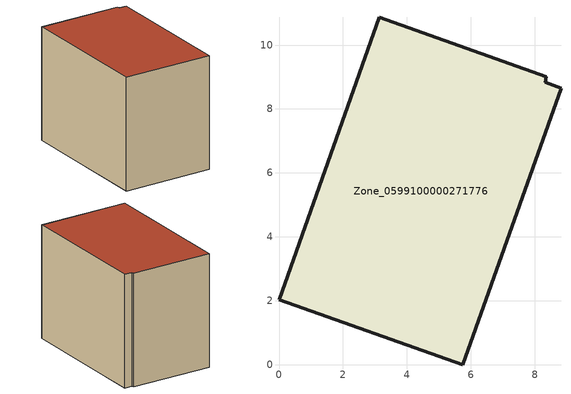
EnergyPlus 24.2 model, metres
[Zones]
Zone_0599100000271776
 floor ground (C_G): 0,2.04 3.13,10.87 8.36,9.01 8.33,8.84 8.82,8.65 5.75,0 z0.62
 wall outside (C_F): 3.13,10.87 0,2.04 5.75,0 8.82,8.65 8.33,8.84 8.36,9.01 3.13,10.87 z0.62:8.23
 roof outside (C_R): 0,2.04 5.75,0 8.82,8.65 8.33,8.84 8.36,9.01 3.13,10.87 z8.23
[BUILDING]
Pand.0599100000271776: North Axis=0; Terrain=City; Loads Convergence Tolerance Value=0.04; Temperature Convergence Tolerance Value=0.4; Solar Distribution=FullExterior; Maximum Number of Warmup Days=25; Minimum Number of Warmup Days=1
[Site:Location]
Rotterdam.The.Hague.AP_ZH_NLD Design_Conditions: Latitude=51.96; Longitude=4.45; Time Zone=1; Elevation=-4.5
[SITE:GROUNDTEMPERATURE:BUILDINGSURFACE]
18, 18, 18, 18, 18, 18, 18, 18, 18, 18, 18, 18
[MATERIAL] Thermal Absorptance=0.9; Solar Absorptance=0.7; Visible Absorptance=0.7
Name | Roughness | Thickness | Conductivity | Density | Specific Heat
G.TI.1965-1974 | MediumSmooth | 0.15 | 0.882353 | 540 | 1210
F.TI.1965-1974 | Rough | 0.3 | 0.697674 | 1920 | 840
R.TI.1965-1974 | MediumRough | 0.2 | 0.232558 | 1500 | 1000
[CONSTRUCTION]
C_G: G.TI.1965-1974
C_F: F.TI.1965-1974
C_R: R.TI.1965-1974
[ZONE]
Zone_0599100000271776: Type=1; Multiplier=1; Ceiling Height=Autocalculate; Volume=Autocalculate; Floor Area=autocalculate; Part of Total Floor Area=Yes
[ZONEINFILTRATION:DESIGNFLOWRATE]
Infil_Zone_0599100000271776: Zone or ZoneList or Space or SpaceList=Zone_0599100000271776; Schedule=AlwaysOn; Design Flow Rate Calculation Method=Flow/Area; Flow Rate per Floor Area=0.003; Constant Term Coefficient=1; Temperature Term Coefficient=0; Velocity Term Coefficient=0; Velocity Squared Term Coefficient=0
[HVACTEMPLATE:ZONE:IDEALLOADSAIRSYSTEM]
Zone_0599100000271776: Maximum Heating Supply Air Temperature=50; Minimum Cooling Supply Air Temperature=13; Maximum Heating Supply Air Humidity Ratio=0.0156; Minimum Cooling Supply Air Humidity Ratio=0.0077; Heating Limit=NoLimit; Cooling Limit=NoLimit; Dehumidification Control Type=ConstantSensibleHeatRatio; Cooling Sensible Heat Ratio=0.7; Dehumidification Setpoint=60; Humidification Control Type=None; Humidification Setpoint=30; Outdoor Air Method=None; Outdoor Air Flow Rate per Person=0.00944; Outdoor Air Flow Rate per Zone Floor Area=0; Outdoor Air Flow Rate per Zone=0; Demand Controlled Ventilation Type=None; Outdoor Air Economizer Type=NoEconomizer; Heat Recovery Type=None; Sensible Heat Recovery Effectiveness=0.7; Latent Heat Recovery Effectiveness=0.65
[ZONECONTROL:THERMOSTAT]
ThermostatControl_Zone_0599100000271776: Zone or ZoneList=Zone_0599100000271776; Control Type Schedule=DualSetpointControlType; Control 1=Thermostat_Zone_0599100000271776; Temperature Difference Between Cutout And Setpoint=0
[THERMOSTATSETPOINT:DUALSETPOINT]
Thermostat_Zone_0599100000271776: Heating Setpoint Temperature Schedule=HeatingSetpoint_Zone_0599100000271776; Cooling Setpoint Temperature Schedule=CoolingSetpoint_Zone_0599100000271776
[SCHEDULE:COMPACT]
HeatingSetpoint_Zone_0599100000271776: Through: 12/31, For: AllDays, Until: 24:00, 21
CoolingSetpoint_Zone_0599100000271776: Through: 12/31, For: AllDays, Until: 24:00, 24
DualSetpointControlType: Through: 12/31, For: AllDays, Until: 24:00, 4
AlwaysOn: Through: 12/31, For: AllDays, Until: 24:00, 1
